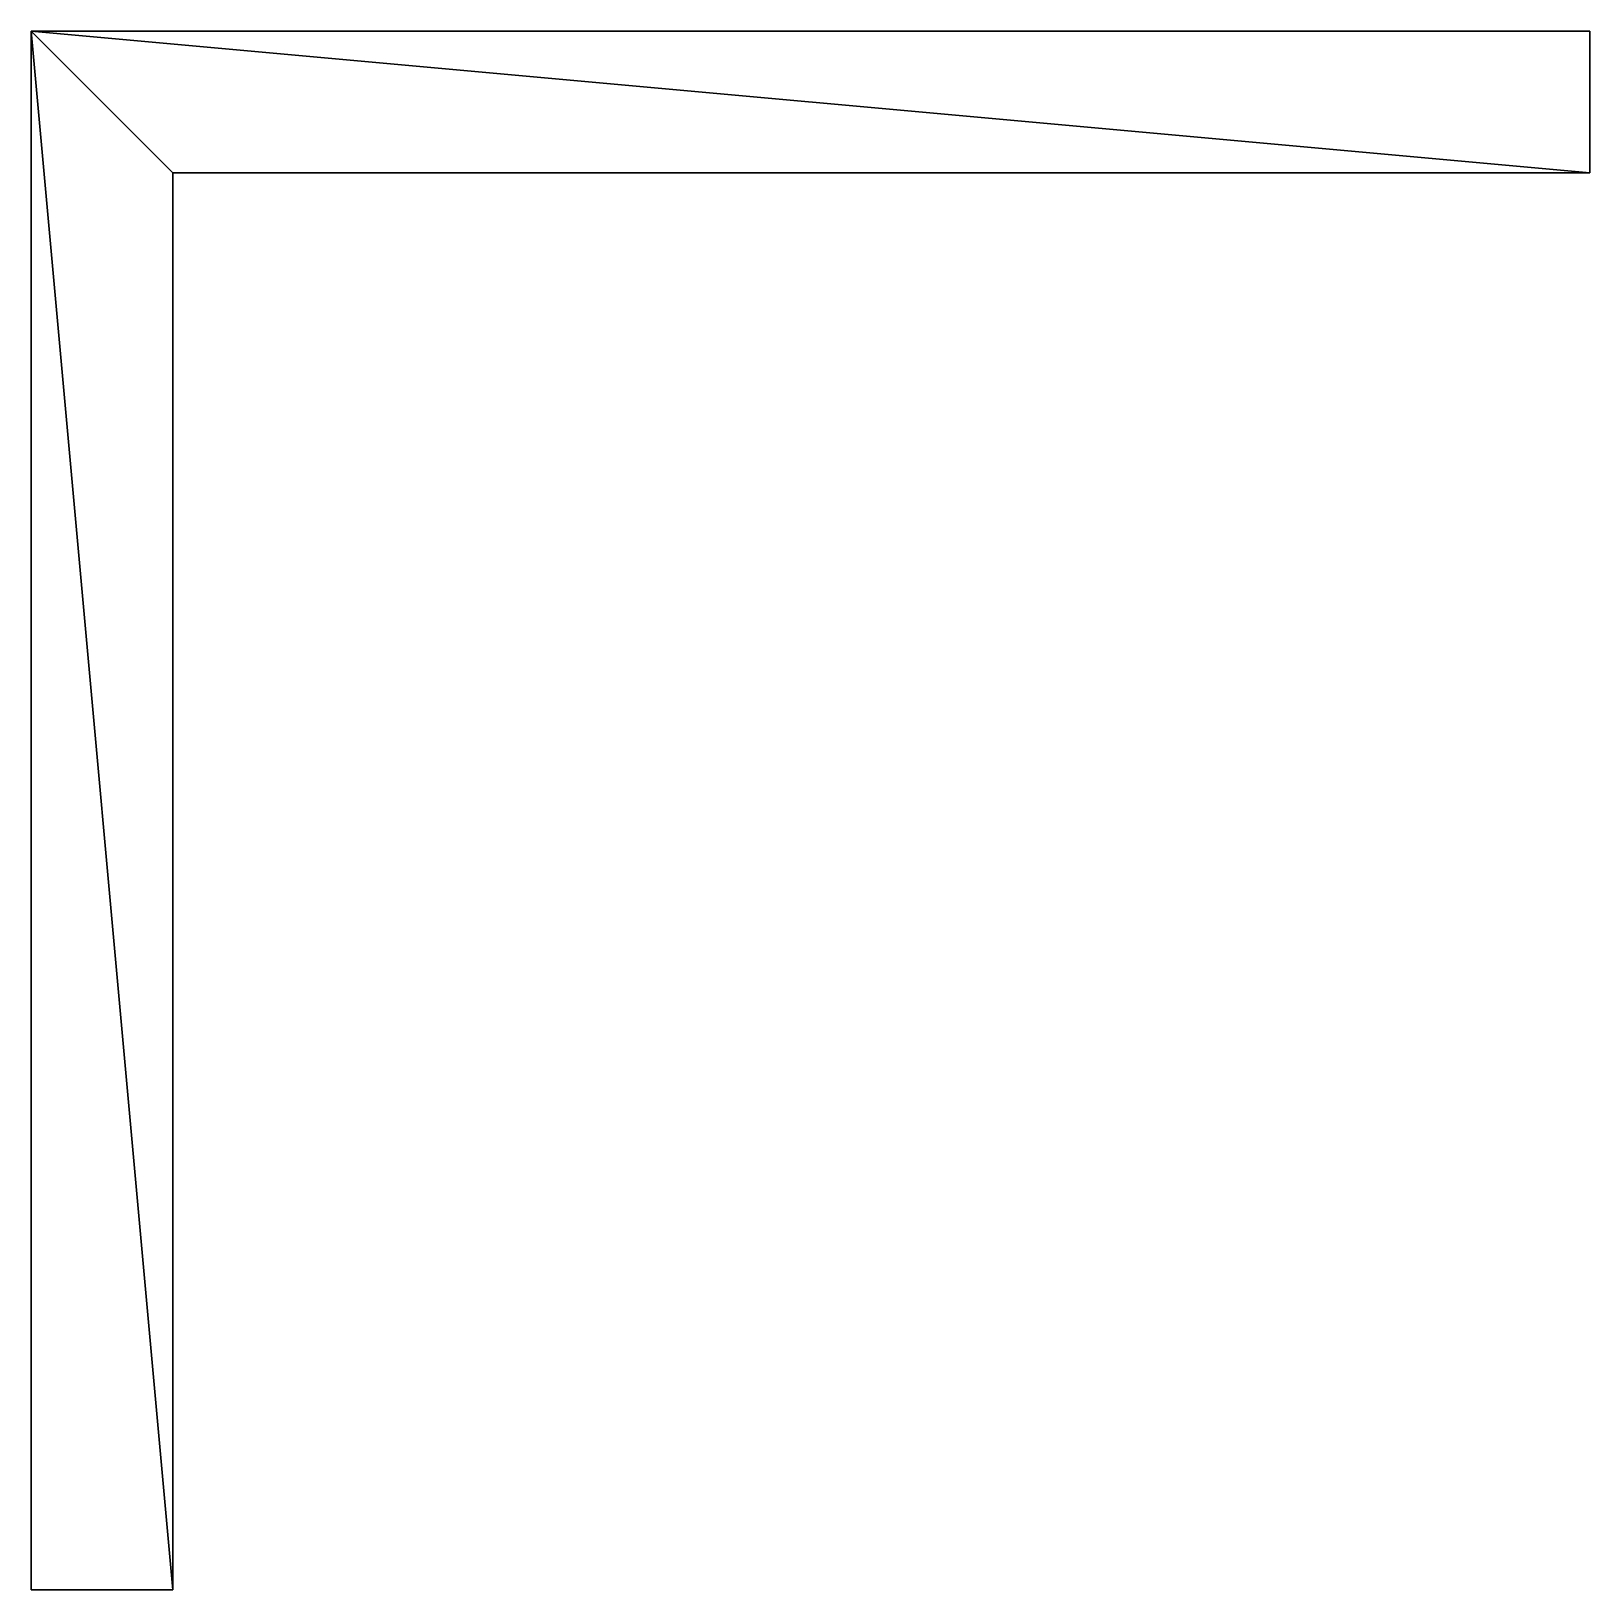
# Model space of a CAD drawing. Extents: x 0 to 11, y -11 to 0.
import ezdxf

# ---------------------------------------------------------------- set-up
doc = ezdxf.new("R2010")
doc.units = 0
doc.layers.get('0').update_dxf_attribs({"linetype": 'CONTINUOUS'})
doc.layers.add('ACESSORIO', color=1, linetype='CONTINUOUS')

msp = doc.modelspace()

# ---------------------------------------------------------------- linework, layer by layer
at = {"color": 1, "linetype": 'CONTINUOUS'}
for points in [[(11, 0, 22.5), (11, -1, 22.5), (11, -1, -22.5), (11, 0, -22.5)], [(1, -11, 22.5), (0, -11, 22.5), (0, -11, -22.5), (1, -11, -22.5)]]:
    msp.add_3dface(points, dxfattribs=at)
at = {"layer": 'ACESSORIO', "color": 1}
for points in [[(0, -11, 22.5), (0, 0, 22.5), (0, -11, -22.5), (0, -11, 22.5)], [(0, -11, -22.5), (0, 0, 22.5), (0, 0, -22.5), (0, -11, -22.5)], [(1, -1, 22.5), (0, 0, 22.5), (1, -11, 22.5), (1, -1, 22.5)], [(1, -11, 22.5), (0, 0, 22.5), (0, -11, 22.5), (1, -11, 22.5)], [(11, 0, 22.5), (0, 0, 22.5), (11, -1, 22.5), (11, 0, 22.5)], [(11, -1, 22.5), (0, 0, 22.5), (1, -1, 22.5), (11, -1, 22.5)], [(1, -1, -22.5), (1, -11, -22.5), (0, 0, -22.5), (1, -1, -22.5)], [(0, 0, -22.5), (1, -11, -22.5), (0, -11, -22.5), (0, 0, -22.5)], [(11, 0, -22.5), (11, -1, -22.5), (0, 0, -22.5), (11, 0, -22.5)], [(0, 0, -22.5), (11, -1, -22.5), (1, -1, -22.5), (0, 0, -22.5)], [(11, 0, -22.5), (11, 0, 22.5), (0, 0, 22.5), (11, 0, -22.5)], [(11, 0, -22.5), (0, 0, 22.5), (0, 0, -22.5), (11, 0, -22.5)], [(11, 0, -22.5), (0, 0, -22.5), (0, 0, 22.5), (11, 0, -22.5)], [(11, 0, -22.5), (0, 0, 22.5), (11, 0, 22.5), (11, 0, -22.5)], [(1, -1, -22.5), (1, -1, 22.5), (1, -11, -22.5), (1, -1, -22.5)], [(1, -11, -22.5), (1, -1, 22.5), (1, -11, 22.5), (1, -11, -22.5)], [(11, -1, 22.5), (1, -1, 22.5), (11, -1, -22.5), (11, -1, 22.5)], [(11, -1, -22.5), (1, -1, 22.5), (1, -1, -22.5), (11, -1, -22.5)]]:
    msp.add_3dface(points, dxfattribs=at)

doc.saveas('drawing.dxf')
